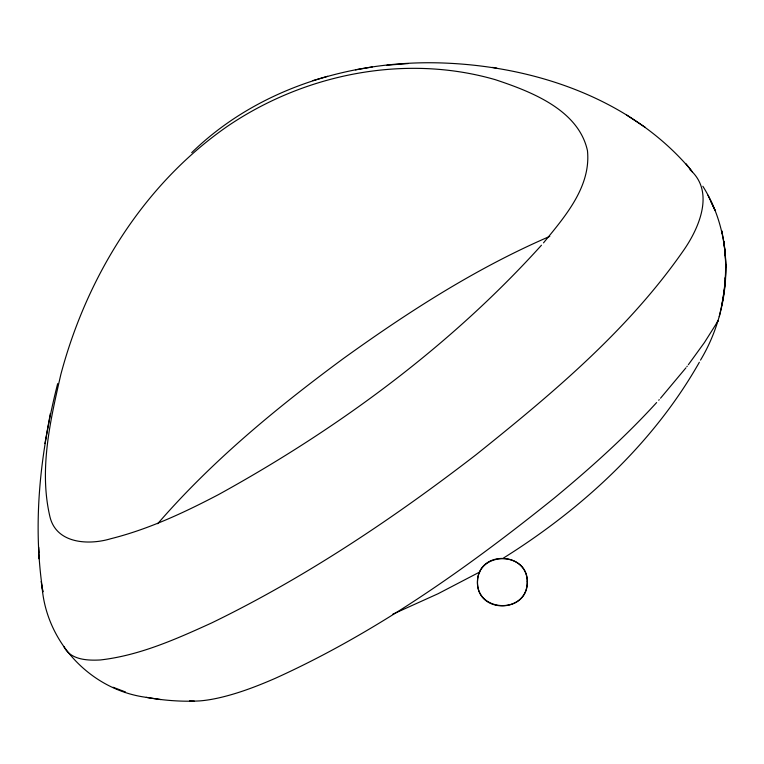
<?xml version="1.0" encoding="UTF-8"?>
<svg xmlns="http://www.w3.org/2000/svg" width="764" height="764" viewBox="0 0 764 764"><rect width="100%" height="100%" fill="white"/><g stroke="black" fill="none" stroke-linecap="round" stroke-linejoin="round"><path stroke-width="1.15" d="M57.663 383.633C40.435 451.209 32.25 522.538 42.899 591.861L41.16 581.499M700.521 360.111C731.769 307.968 735.818 238.549 702.861 186.273M50.348 413.553L44.942 443.559M719.296 316.659L722.228 303.136M718.122 321.224L718.084 320.45M716.25 323.735L717.845 320.765M715.973 324.27L704.398 342.587L688.354 364.714M699.346 362.27C653.306 443.492 582.235 508.69 503.696 557.911M686.884 366.624L687.256 366.137M685.948 367.828L660.535 398.206M157.69 523.741C212.105 460.864 276.73 407.68 343.485 358.469C408.377 311.788 476.192 268.126 549.784 236.382M543.519 242.857C564.863 216.67 591.155 186.788 587.459 150.661C578.491 109.777 531.095 91.556 495.292 79.676C404.824 53.518 304.015 73.993 226.889 126.681C143.221 184.936 86.762 276.807 60.843 374.446C50.262 420.544 38.859 469.898 49.975 516.913C56.526 543.939 88.968 545.324 110.856 538.706C148.646 529.251 184.153 512.587 218.533 494.585C337.85 428.776 449.834 346.636 541.456 245.225M658.721 400.231L659.246 399.648M656.629 402.552C625.191 437.027 590.333 468.208 554.435 497.947C468.065 567.394 376.461 632.506 275.136 678.384C256.943 686.311 238.311 693.445 218.934 697.866C212.583 699.289 206.146 700.416 199.652 700.913C181.832 701.868 163.897 700.492 146.344 697.36C90.868 690.035 46.403 642.514 42.068 586.876M191.697 152.666C256.637 89.312 349.282 60.614 438.822 62.868C531.419 65.341 629.622 97.286 690.828 169.837M479.792 571.978L438.087 593.724L392.696 614.237M312.934 80.602L327.603 76.295M355.451 69.858L372.288 66.993M408.186 63.546L386.956 65.198M194.276 701.123L189.491 700.922M160.746 699.585L146.344 697.36M492.494 67.385L496.839 68.168M125.449 691.955L113.101 687.256M645.322 127.407L626.776 115.125M690.073 169.799C715.305 191.965 698.774 229.019 682.796 251.499C627.072 331.309 551.312 394.434 475.896 454.857C393.088 518.622 305.715 577.25 211.552 622.985C175.997 639.162 139.459 655.531 100.256 659.972C87.258 660.659 70.393 659.895 63.851 646.516M685.967 163.725L692.547 172.072M708.008 195.278L715.104 210.482L710.845 201.257M722.142 233.421L721.617 230.613C727.338 254.995 726.755 280.474 721.865 304.931L724.272 289.957L724.062 291.905L725.428 277.16L725.361 279.28L725.714 264.802L725.8 267.085L725.151 252.903L725.389 255.357L723.775 241.5L724.157 244.127M38.763 552.515L38.553 547.043L38.964 558.77M477.538 580.354C474.931 611.83 525.221 614.924 527.198 583.715C529.834 552.219 479.486 549.106 477.538 580.354M527.275 581.547C528.449 612.967 477.958 614.409 477.481 582.903C476.411 551.579 526.702 550.137 527.275 581.547"/></g></svg>
